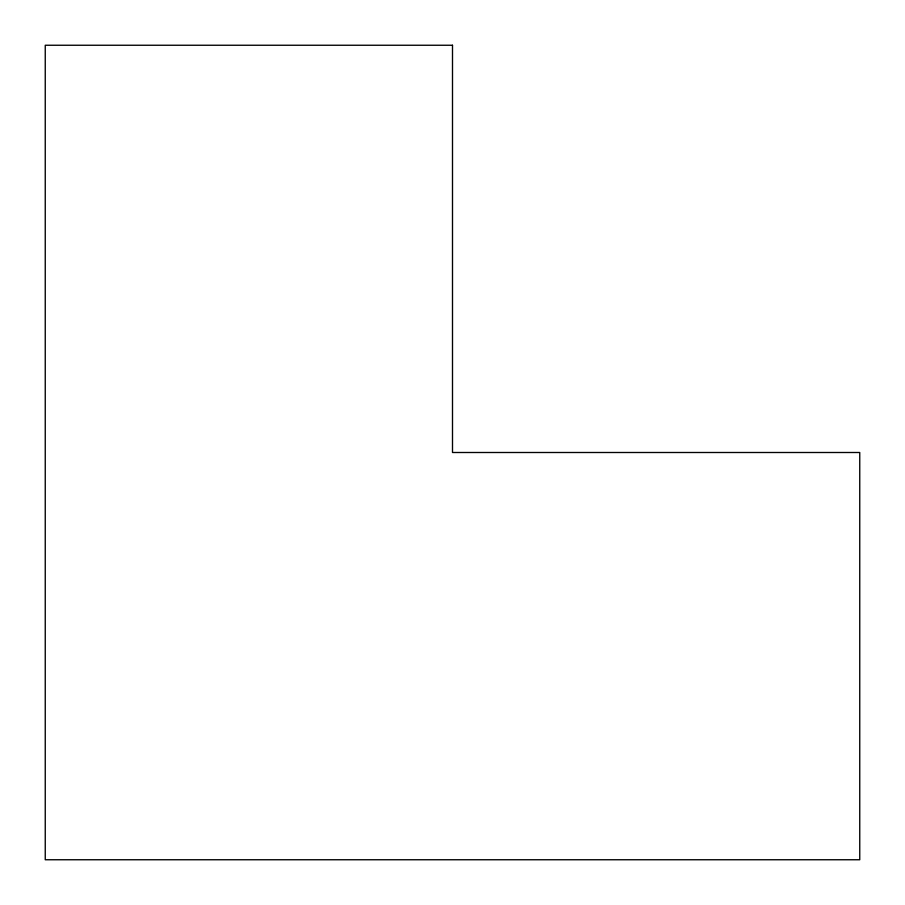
<?xml version="1.0" encoding="UTF-8"?>
<svg xmlns="http://www.w3.org/2000/svg" width="905" height="905" viewBox="0 0 905 905"><rect width="100%" height="100%" fill="white"/><g stroke="black" fill="none" stroke-linecap="round" stroke-linejoin="round"><path stroke-width="1.36" d="M452.5 45.25L45.25 45.25L45.25 859.75L859.75 859.75L859.75 452.5L452.5 452.5L452.5 45.25"/></g></svg>
